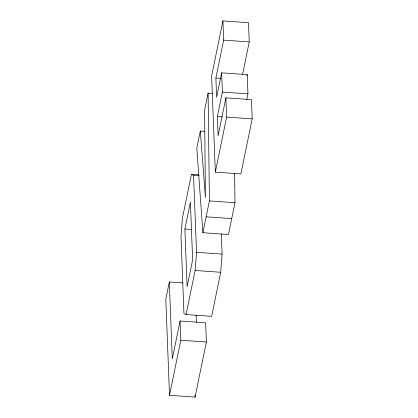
<?xml version="1.0" encoding="UTF-8"?>
<svg xmlns="http://www.w3.org/2000/svg" width="418" height="418" viewBox="0 0 418 418"><rect width="100%" height="100%" fill="white"/><g stroke="black" fill="none" stroke-linecap="round" stroke-linejoin="round"><path stroke-width="0.63" d="M186.083 314.535L195.128 270.483L196.517 252.3L193.56 175.356L191.434 174.306L182.389 218.358L180.999 236.546L183.951 313.484L186.083 314.535L211.649 316.337L220.699 272.28L222.089 254.097L221.31 233.887M169.321 281.993L165.805 299.126L169.499 395.297L195.07 397.1L206.377 342.034L205.635 322.8L180.064 320.998L172.279 358.931L169.321 281.993L182.744 282.939M204.794 131.351L200.316 131.033L196.8 148.165L202.882 232.716L228.453 234.514L234.984 202.699L234.629 173.475M212.584 93.413L208.107 93.099L204.59 110.232L205.41 197.573L200.316 131.033M242.492 74.812L249.243 41.936L248.501 22.703L222.93 20.9L211.623 75.966L215.322 172.143L240.888 173.94L252.195 118.874L251.458 99.641L225.887 97.838L218.097 135.772L217.36 116.538L222.386 92.064L221.644 72.831L247.216 74.629L247.952 93.867L246.792 99.515M184.887 229.027L190.415 202.108L192.63 259.813L187.102 286.732L184.887 229.027L191.914 229.524M221.644 72.831L216.618 97.305L215.881 78.072L223.672 40.133L222.93 20.9M169.499 395.297L180.806 340.231L180.064 320.998M202.882 232.716L209.413 200.896L208.107 93.099M215.322 172.143L226.624 117.071L225.887 97.838M246.96 75.888L247.216 74.629M223.672 40.133L249.243 41.936M215.881 78.072L220.997 78.432M222.386 92.064L247.952 93.867M226.624 117.071L252.195 118.874M217.36 116.538L222.475 116.899M191.434 174.306L198.466 174.802M193.56 175.356L199.313 175.764M209.413 200.896L234.984 202.699M206.147 216.806L231.718 218.609M196.517 252.3L222.089 254.097M195.128 270.483L220.699 272.28M180.806 340.231L206.377 342.034M196.094 315.094L196.371 322.262M194.992 395.151L195.07 397.1"/></g></svg>
